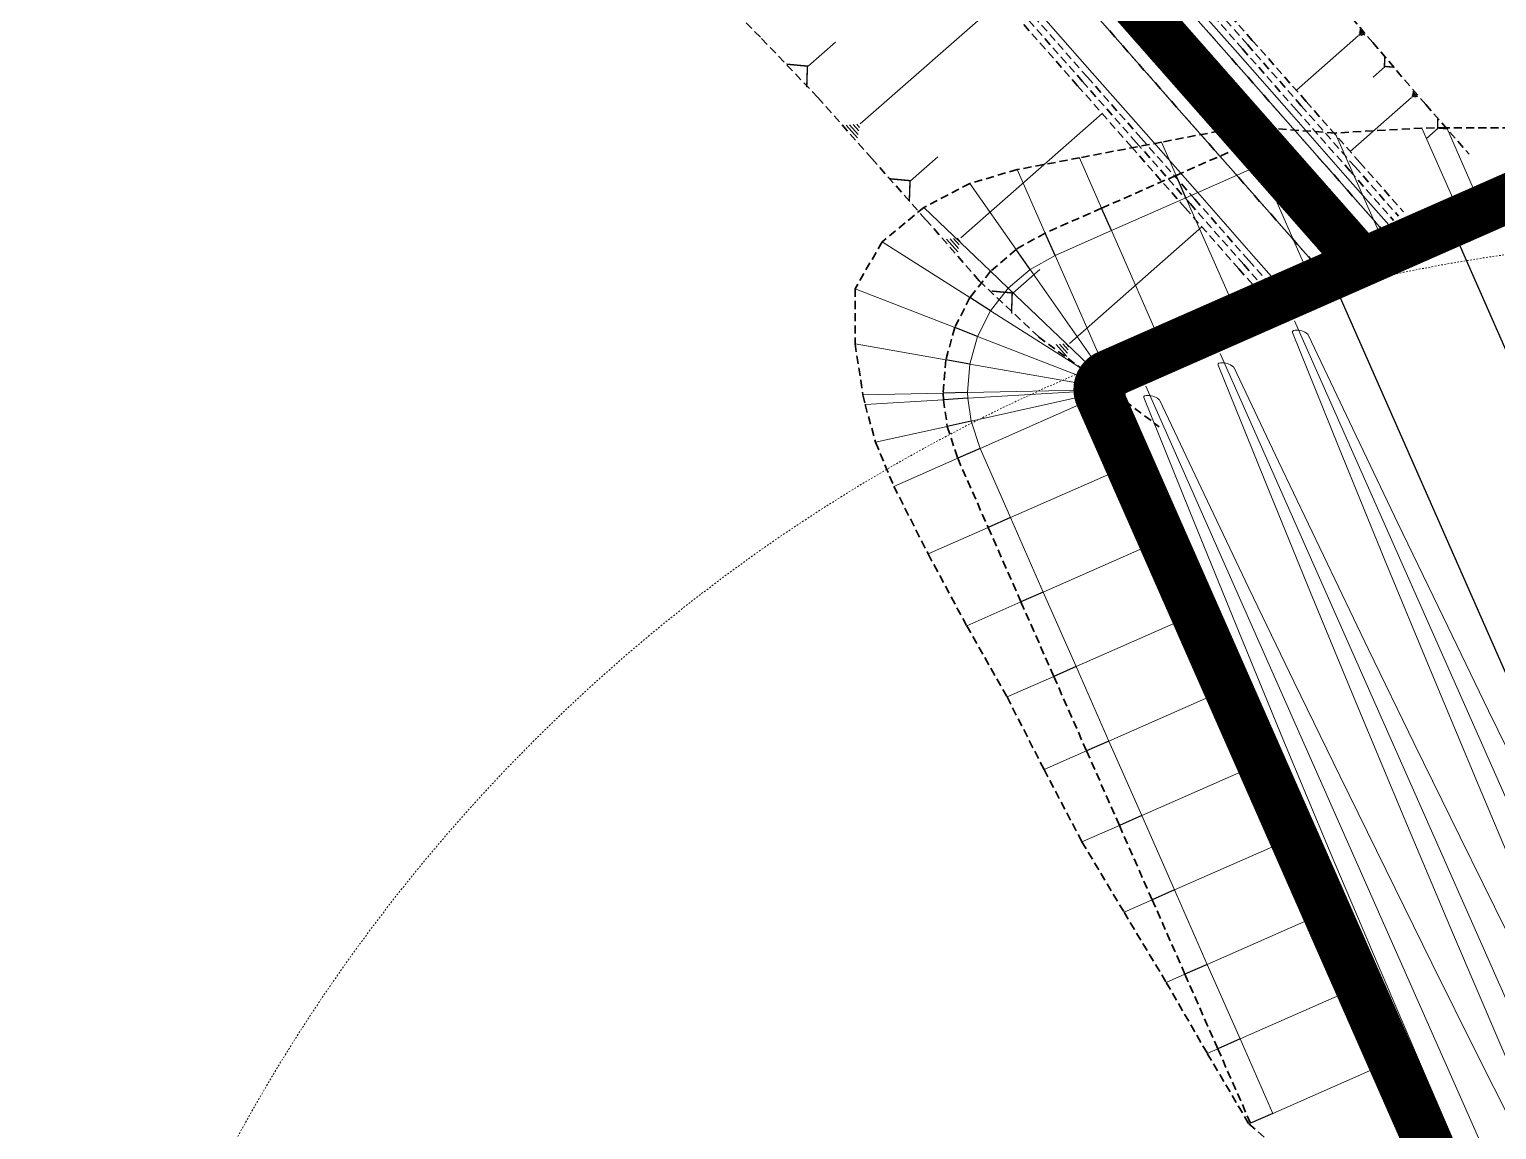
# Model space of a CAD drawing. Header units: metres. Extents: x 544752 to 548977, y 1840603 to 1844608.
# Drawn here: x 545691.1 to 545781.3, y 1843191.9 to 1843259.5 of the extents above; entities that cross this region are included whole.
import ezdxf

# ---------------------------------------------------------------- set-up
doc = ezdxf.new("R2010")
doc.units = ezdxf.units.M
doc.header["$MEASUREMENT"] = 0
doc.linetypes.add('ACAD_ISO02W100', pattern=[15, 12, -3])
doc.linetypes.add('Anordnung Grundriss$0$GESTRICHELT', pattern=[0.75, 0.5, -0.25])
doc.layers.add('C-ROAD', color=7, linetype='Continuous')
for name, color, linetype, lineweight in [('C-ROAD-CORR', 5, 'Continuous', 0), ('C-ROAD-LINK', 150, 'Continuous', 0), ('C-ROAD-MARK', 212, 'Continuous', 0), ('C-ROAD-STAN', 11, 'Continuous', 0), ('C-TOPO-FEAT', 94, 'Continuous', 5), ('Line5', 5, 'Continuous', 13), ('Line7', 7, 'Continuous', 20), ('Đường', 5, 'ACAD_ISO02W100', 5)]:
    doc.layers.add(name, color=color, linetype=linetype, lineweight=lineweight)

# ---------------------------------------------------------------- blocks, each defined once
blk = doc.blocks.new('TB')
at = {"layer": 'Defpoints', "color": 5, "linetype": 'Anordnung Grundriss$0$GESTRICHELT', "lineweight": 5, "ltscale": 0.2}
blk.add_circle((-0.405, 0), 105.728, dxfattribs=at)
blk = doc.blocks.new('FREFEWRFERWF')
at = {"layer": 'Line5', "color": 5}
for p, q in [((-12.755, -0.815), (-14.436, 70.206)), ((-7.212, -0.684), (-8.893, 70.337)), ((-1.669, -0.553), (-3.35, 70.468)), ((-14.245, 0.572), (-11.332, 0.641)), ((-8.702, 0.703), (-5.789, 0.772)), ((-3.362, -0.079), (0, 0)), ((-3.159, 0.835), (-0.246, 0.904)), ((-14.448, -0.342), (-11.086, -0.262)), ((-8.905, -0.211), (-5.543, -0.131))]:
    blk.add_line(p, q, dxfattribs=at)
at = {"layer": 'Line5', "color": 5, "flags": 128}
for points in [[(-14.864, 69.087), (-14.808, 69.184), (-14.743, 69.276), (-14.669, 69.36), (-14.586, 69.437), (-14.497, 69.505), (-14.401, 69.563), (-14.299, 69.612), (-14.193, 69.65), (-14.084, 69.678)], [(-14.084, 69.678), (-14.067, 69.679), (-14.05, 69.678), (-14.033, 69.673), (-14.018, 69.665), (-14.004, 69.655), (-13.993, 69.642), (-13.984, 69.627), (-13.978, 69.61), (-13.976, 69.593)], [(-9.321, 69.218), (-9.265, 69.316), (-9.2, 69.407), (-9.126, 69.491), (-9.043, 69.568), (-8.954, 69.636), (-8.858, 69.695), (-8.756, 69.743), (-8.65, 69.781), (-8.541, 69.809)], [(-8.541, 69.809), (-8.524, 69.811), (-8.507, 69.809), (-8.49, 69.804), (-8.475, 69.796), (-8.461, 69.786), (-8.45, 69.773), (-8.441, 69.758), (-8.435, 69.741), (-8.433, 69.724)], [(-8.433, 69.724), (-7.968, 61.969), (-7.54, 54.212), (-7.147, 46.453), (-6.79, 38.692), (-6.469, 30.93), (-6.183, 23.167), (-5.934, 15.402), (-5.721, 7.636), (-5.543, -0.131)], [(-3.778, 69.349), (-3.722, 69.447), (-3.657, 69.538), (-3.583, 69.623), (-3.5, 69.699), (-3.411, 69.767), (-3.315, 69.826), (-3.213, 69.874), (-3.107, 69.913), (-2.998, 69.94)], [(-2.998, 69.94), (-2.981, 69.942), (-2.964, 69.94), (-2.947, 69.935), (-2.932, 69.928), (-2.918, 69.917), (-2.907, 69.904), (-2.898, 69.889), (-2.892, 69.873), (-2.89, 69.855)], [(-2.89, 69.855), (-2.425, 62.1), (-1.997, 54.343), (-1.604, 46.584), (-1.247, 38.824), (-0.926, 31.061), (-0.64, 23.298), (-0.391, 15.533), (-0.178, 7.767), (0, 0)], [(-14.874, 69.047), (-14.902, 62.451), (-14.953, 55.856), (-15.027, 49.26), (-15.124, 42.665), (-15.245, 36.071), (-15.389, 29.476), (-15.556, 22.883), (-15.746, 16.29), (-15.96, 9.697)], [(-14.874, 69.047), (-14.874, 69.052), (-14.874, 69.056), (-14.873, 69.061), (-14.872, 69.065), (-14.871, 69.07), (-14.87, 69.074), (-14.868, 69.078), (-14.866, 69.083), (-14.864, 69.087)], [(-13.976, 69.593), (-13.511, 61.838), (-13.083, 54.081), (-12.69, 46.322), (-12.333, 38.561), (-12.012, 30.799), (-11.726, 23.035), (-11.477, 15.27), (-11.264, 7.505), (-11.086, -0.262)], [(-9.331, 69.178), (-9.359, 62.583), (-9.409, 55.987), (-9.484, 49.392), (-9.581, 42.796), (-9.702, 36.202), (-9.846, 29.607), (-10.013, 23.014), (-10.203, 16.421), (-10.417, 9.828)], [(-9.331, 69.178), (-9.331, 69.183), (-9.331, 69.187), (-9.33, 69.192), (-9.329, 69.196), (-9.328, 69.201), (-9.327, 69.205), (-9.325, 69.21), (-9.323, 69.214), (-9.321, 69.218)], [(-3.788, 69.309), (-3.816, 62.714), (-3.866, 56.118), (-3.941, 49.523), (-4.038, 42.928), (-4.159, 36.333), (-4.303, 29.739), (-4.47, 23.145), (-4.66, 16.552), (-4.874, 9.96)], [(-3.788, 69.309), (-3.788, 69.314), (-3.788, 69.318), (-3.787, 69.323), (-3.786, 69.328), (-3.785, 69.332), (-3.784, 69.336), (-3.782, 69.341), (-3.78, 69.345), (-3.778, 69.349)], [(-15.942, 9.554), (-15.946, 9.57), (-15.95, 9.585), (-15.953, 9.601), (-15.956, 9.617), (-15.958, 9.633), (-15.959, 9.649), (-15.96, 9.665), (-15.96, 9.681), (-15.96, 9.697)], [(-15.942, 9.554), (-15.601, 8.592), (-15.297, 7.618), (-15.031, 6.633), (-14.803, 5.638), (-14.613, 4.635), (-14.462, 3.625), (-14.351, 2.611), (-14.278, 1.592), (-14.245, 0.572)], [(-15.942, 9.554), (-15.644, 8.48), (-15.378, 7.396), (-15.145, 6.305), (-14.945, 5.208), (-14.779, 4.105), (-14.646, 2.998), (-14.546, 1.887), (-14.48, 0.773), (-14.448, -0.342)], [(-10.399, 9.686), (-10.403, 9.701), (-10.407, 9.717), (-10.41, 9.732), (-10.413, 9.748), (-10.415, 9.764), (-10.416, 9.78), (-10.417, 9.796), (-10.417, 9.812), (-10.417, 9.828)], [(-10.399, 9.686), (-10.058, 8.724), (-9.754, 7.749), (-9.488, 6.764), (-9.26, 5.769), (-9.07, 4.766), (-8.919, 3.756), (-8.807, 2.742), (-8.735, 1.724), (-8.702, 0.703)], [(-10.399, 9.686), (-10.101, 8.611), (-9.835, 7.527), (-9.602, 6.437), (-9.402, 5.339), (-9.236, 4.236), (-9.103, 3.129), (-9.003, 2.018), (-8.937, 0.904), (-8.905, -0.211)], [(-4.856, 9.817), (-4.86, 9.832), (-4.864, 9.848), (-4.867, 9.864), (-4.87, 9.879), (-4.872, 9.895), (-4.873, 9.911), (-4.874, 9.927), (-4.874, 9.944), (-4.874, 9.96)], [(-4.856, 9.817), (-4.515, 8.855), (-4.211, 7.88), (-3.945, 6.895), (-3.716, 5.9), (-3.527, 4.897), (-3.376, 3.888), (-3.264, 2.873), (-3.192, 1.855), (-3.159, 0.835)], [(-4.856, 9.817), (-4.558, 8.742), (-4.292, 7.659), (-4.059, 6.568), (-3.859, 5.47), (-3.693, 4.367), (-3.56, 3.26), (-3.46, 2.149), (-3.394, 1.036), (-3.362, -0.079)]]:
    blk.add_lwpolyline(points, dxfattribs=at)
at = {"layer": 'Line7', "color": 7}
for p, q in [((-15.957, 9.625), (-15.957, 9.625)), ((-15.957, 9.625), (-15.957, 9.625)), ((-15.957, 9.625), (-15.957, 9.625)), ((-11.323, 9.735), (-11.323, 9.735)), ((-11.322, 9.735), (-11.323, 9.735)), ((-11.323, 9.735), (-11.322, 9.735)), ((-10.414, 9.756), (-10.414, 9.756)), ((-10.414, 9.756), (-10.414, 9.756)), ((-10.414, 9.756), (-10.414, 9.756)), ((-5.78, 9.866), (-5.78, 9.866)), ((-5.779, 9.866), (-5.78, 9.866)), ((-5.78, 9.866), (-5.779, 9.866)), ((-4.871, 9.887), (-4.871, 9.887)), ((-4.871, 9.887), (-4.871, 9.887)), ((-4.871, 9.887), (-4.871, 9.887)), ((-0.236, 9.997), (-0.236, 9.997)), ((-0.236, 9.997), (-0.236, 9.997)), ((-0.236, 9.997), (-0.236, 9.997))]:
    blk.add_line(p, q, dxfattribs=at)
blk = doc.blocks.new('RFEWF34RF')
blk.add_lwpolyline([(467558.374, 1441381.465), (467628.374, 1441381.465), (467628.374, 1441366.465), (467558.374, 1441366.465)], close=True)
at = {"xscale": 0.9, "yscale": 0.9714285714285716, "zscale": 0.9714285714285716, "rotation": 268.6444939923905}
blk.add_blockref('FREFEWRFERWF', (467559.272, 1441366.935), dxfattribs=at)
blk = doc.blocks.new('GFERFERF')
blk.add_lwpolyline([(467513.374, 1441358.465), (467628.374, 1441358.465), (467628.374, 1441366.465), (467513.374, 1441366.465)], close=True)
blk = doc.blocks.new('VƯERFEWRFER')
blk.add_lwpolyline([(467558.374, 1441403.465), (467513.374, 1441403.465), (467513.374, 1441358.465), (467558.374, 1441358.465)], close=True)
blk = doc.blocks.new('fcwdăed')
at = {"xscale": -1, "rotation": 19.89216182940478}
for name, p in [('GFERFERF', (1396356.813, 242240.536, -3.316)), ('VƯERFEWRFER', (1396369.402, 242205.744, -3.316)), ('RFEWF34RF', (1396367.36, 242211.386, -3.316))]:
    blk.add_blockref(name, p, dxfattribs=at)
blk = doc.blocks.new('STA')
blk.add_circle((0, 0), 0.036)
blk = doc.blocks.new('PI')
h = blk.add_hatch(color=256)
h.dxf.hatch_style = 1
h.paths.add_polyline_path([(0.011, 0, 1), (-0.011, 0, 1)])
at = {"xscale": 0.3048, "yscale": 0.3048, "zscale": 0.3048}
blk.add_blockref('STA', (0, 0), dxfattribs=at)

msp = doc.modelspace()

# ---------------------------------------------------------------- linework, layer by layer
at = {"layer": 'C-ROAD', "color": 3, "linetype": 'Continuous', "lineweight": 13}
for p, q in [((545757.374, 1843238.316), (545756.459, 1843237.913)), ((545756.459, 1843237.913), (545756.862, 1843236.998))]:
    msp.add_line(p, q, dxfattribs=at)
at = {"layer": 'C-ROAD', "color": 1, "linetype": 'ACAD_ISO02W100', "lineweight": 60, "ltscale": 0.1, "const_width": 3, "flags": 128}
for points in [[(545747.211, 1843274.521), (545773.018, 1843245.205)], [(545785.745, 1843250.809), (545757.374, 1843238.316)], [(545756.862, 1843236.998), (545778.355, 1843188.186)]]:
    msp.add_lwpolyline(points, dxfattribs=at)
at = {"layer": 'C-ROAD', "color": 1, "linetype": 'ACAD_ISO02W100', "lineweight": -3, "ltscale": 0.1, "const_width": 3, "flags": 128}
msp.add_lwpolyline([(545757.374, 1843238.316, 0.414211), (545756.862, 1843236.998)], format="xyb", dxfattribs=at)
at = {"layer": 'C-ROAD-CORR', "color": 160, "linetype": 'Continuous'}
for p, q in [((545742.184, 1843253.716, 655.797), (545750.869, 1843261.361, 644.227)), ((545772.794, 1843259.142, 648.188), (545768.973, 1843255.778, 643.097)), ((545772.891, 1843259.15, 648.266), (545772.814, 1843259.237, 648.266)), ((545772.987, 1843259.157, 648.343), (545772.834, 1843259.332, 648.343)), ((545773.084, 1843259.165, 648.421), (545772.853, 1843259.426, 648.421)), ((545773.18, 1843259.172, 648.498), (545772.873, 1843259.521, 648.498)), ((545738.971, 1843257.254, 656.228), (545740.658, 1843258.739, 653.982)), ((545774.419, 1843257.242, 647.965), (545773.687, 1843256.597, 646.989)), ((545776.043, 1843255.341, 647.741), (545772.276, 1843252.025, 642.723)), ((545776.138, 1843255.349, 647.818), (545776.062, 1843255.435, 647.818)), ((545776.233, 1843255.356, 647.894), (545776.082, 1843255.528, 647.894)), ((545776.328, 1843255.364, 647.97), (545776.101, 1843255.622, 647.97)), ((545776.424, 1843255.371, 648.047), (545776.121, 1843255.715, 648.047)), ((545741.306, 1843253.647, 656.501), (545742.004, 1843252.854, 656.501)), ((545741.525, 1843253.664, 656.325), (545742.049, 1843253.07, 656.325)), ((545741.745, 1843253.681, 656.149), (545742.094, 1843253.285, 656.149)), ((545741.964, 1843253.699, 655.973), (545742.139, 1843253.5, 655.973)), ((545748.357, 1843246.709, 655.094), (545757.039, 1843254.352, 643.527)), ((545766.16, 1843252.565, 650.42), (545765.722, 1843253.559, 651.507)), ((545766.16, 1843252.565, 650.42), (545765.722, 1843253.559, 651.507)), ((545766.16, 1843252.565, 650.42), (545765.722, 1843253.559, 651.507)), ((545766.16, 1843252.565, 650.42), (545765.722, 1843253.559, 651.507)), ((545779.14, 1843247.901, 642.39), (545776.691, 1843253.462, 648.467)), ((545779.14, 1843247.901, 642.39), (545776.691, 1843253.462, 648.467)), ((545779.14, 1843247.901, 642.39), (545776.691, 1843253.462, 648.467)), ((545779.14, 1843247.901, 642.39), (545776.691, 1843253.462, 648.467)), ((545780.411, 1843248.46, 642.39), (545778.207, 1843253.465, 647.859)), ((545780.411, 1843248.46, 642.39), (545778.207, 1843253.465, 647.859)), ((545780.411, 1843248.46, 642.39), (545778.207, 1843253.465, 647.859)), ((545780.411, 1843248.46, 642.39), (545778.207, 1843253.465, 647.859)), ((545761.584, 1843250.55, 650.42), (545760.684, 1843252.593, 652.652)), ((545761.584, 1843250.55, 650.42), (545760.684, 1843252.593, 652.652)), ((545761.584, 1843250.55, 650.42), (545760.684, 1843252.593, 652.652)), ((545761.584, 1843250.55, 650.42), (545760.684, 1843252.593, 652.652)), ((545766.764, 1843251.192, 650.39), (545766.16, 1843252.565, 650.42)), ((545766.764, 1843251.192, 650.39), (545766.16, 1843252.565, 650.42)), ((545774.564, 1843245.886, 642.39), (545771.363, 1843253.156, 650.334)), ((545774.564, 1843245.886, 642.39), (545771.363, 1843253.156, 650.334)), ((545774.564, 1843245.886, 642.39), (545771.363, 1843253.156, 650.334)), ((545774.564, 1843245.886, 642.39), (545771.363, 1843253.156, 650.334)), ((545777.682, 1843253.454, 647.538), (545776.958, 1843252.816, 646.572)), ((545745.275, 1843250.217, 655.439), (545746.949, 1843251.691, 653.208)), ((545753.545, 1843247.011, 650.42), (545751.829, 1843250.91, 654.68)), ((545753.545, 1843247.011, 650.42), (545751.829, 1843250.91, 654.68)), ((545753.545, 1843247.011, 650.42), (545751.829, 1843250.91, 654.68)), ((545753.545, 1843247.011, 650.42), (545751.829, 1843250.91, 654.68)), ((545757.008, 1843248.535, 650.42), (545755.644, 1843251.631, 653.803)), ((545757.008, 1843248.535, 650.42), (545755.644, 1843251.631, 653.803)), ((545757.008, 1843248.535, 650.42), (545755.644, 1843251.631, 653.803)), ((545757.008, 1843248.535, 650.42), (545755.644, 1843251.631, 653.803)), ((545769.988, 1843243.871, 642.39), (545766.764, 1843251.192, 650.39)), ((545769.988, 1843243.871, 642.39), (545766.764, 1843251.192, 650.39)), ((545769.988, 1843243.871, 642.39), (545766.764, 1843251.192, 650.39)), ((545751.752, 1843246, 650.42), (545748.909, 1843250.058, 655.374)), ((545751.752, 1843246, 650.42), (545748.909, 1843250.058, 655.374)), ((545751.752, 1843246, 650.42), (545748.909, 1843250.058, 655.374)), ((545751.752, 1843246, 650.42), (545748.909, 1843250.058, 655.374)), ((545762.188, 1843249.177, 650.39), (545761.584, 1843250.55, 650.42)), ((545762.188, 1843249.177, 650.39), (545761.584, 1843250.55, 650.42)), ((545765.412, 1843241.856, 642.39), (545762.188, 1843249.177, 650.39)), ((545765.412, 1843241.856, 642.39), (545762.188, 1843249.177, 650.39)), ((545765.412, 1843241.856, 642.39), (545762.188, 1843249.177, 650.39)), ((545750.19, 1843244.66, 650.419), (545746.089, 1843248.583, 656.094)), ((545750.19, 1843244.66, 650.419), (545746.089, 1843248.583, 656.094)), ((545750.19, 1843244.66, 650.419), (545746.089, 1843248.583, 656.094)), ((545750.19, 1843244.66, 650.419), (545746.089, 1843248.583, 656.094)), ((545757.612, 1843247.162, 650.39), (545757.008, 1843248.535, 650.42)), ((545757.612, 1843247.162, 650.39), (545757.008, 1843248.535, 650.42)), ((545755.035, 1843240.227, 653.669), (545763.169, 1843247.388, 642.833)), ((545760.836, 1843239.841, 642.39), (545757.612, 1843247.162, 650.39)), ((545760.836, 1843239.841, 642.39), (545757.612, 1843247.162, 650.39)), ((545760.836, 1843239.841, 642.39), (545757.612, 1843247.162, 650.39)), ((545748.92, 1843243.04, 650.418), (545743.531, 1843246.471, 656.806)), ((545748.92, 1843243.04, 650.418), (545743.531, 1843246.471, 656.806)), ((545748.92, 1843243.04, 650.418), (545743.531, 1843246.471, 656.806)), ((545748.92, 1843243.04, 650.418), (545743.531, 1843246.471, 656.806)), ((545747.48, 1843246.641, 655.798), (545748.177, 1843245.848, 655.798)), ((545747.699, 1843246.658, 655.622), (545748.222, 1843246.063, 655.622)), ((545747.918, 1843246.675, 655.446), (545748.267, 1843246.279, 655.446)), ((545748.138, 1843246.692, 655.27), (545748.312, 1843246.494, 655.27)), ((545754.15, 1843245.638, 650.39), (545753.545, 1843247.011, 650.42)), ((545754.15, 1843245.638, 650.39), (545753.545, 1843247.011, 650.42)), ((545752.613, 1843244.772, 650.39), (545751.752, 1843246, 650.42)), ((545752.613, 1843244.772, 650.39), (545751.752, 1843246, 650.42)), ((545757.374, 1843238.316, 642.39), (545754.15, 1843245.638, 650.39)), ((545757.374, 1843238.316, 642.39), (545754.15, 1843245.638, 650.39)), ((545757.374, 1843238.316, 642.39), (545754.15, 1843245.638, 650.39)), ((545751.274, 1843243.623, 650.389), (545750.19, 1843244.66, 650.419)), ((545751.274, 1843243.623, 650.389), (545750.19, 1843244.66, 650.419)), ((545751.553, 1843243.316, 654.588), (545753.205, 1843244.77, 652.387)), ((545757.203, 1843238.22, 642.39), (545752.613, 1843244.772, 650.39)), ((545757.203, 1843238.22, 642.39), (545752.613, 1843244.772, 650.39)), ((545757.203, 1843238.22, 642.39), (545752.613, 1843244.772, 650.39)), ((545747.99, 1843241.204, 650.416), (545741.86, 1843243.586, 656.992)), ((545747.99, 1843241.204, 650.416), (545741.86, 1843243.586, 656.992)), ((545747.99, 1843241.204, 650.416), (545741.86, 1843243.586, 656.992)), ((545747.99, 1843241.204, 650.416), (545741.86, 1843243.586, 656.992)), ((545757.054, 1843238.092, 642.389), (545751.274, 1843243.623, 650.389)), ((545757.054, 1843238.092, 642.389), (545751.274, 1843243.623, 650.389)), ((545757.054, 1843238.092, 642.389), (545751.274, 1843243.623, 650.389)), ((545750.185, 1843242.235, 650.388), (545748.92, 1843243.04, 650.418)), ((545750.185, 1843242.235, 650.388), (545748.92, 1843243.04, 650.418)), ((545756.933, 1843237.938, 642.388), (545750.185, 1843242.235, 650.388)), ((545756.933, 1843237.938, 642.388), (545750.185, 1843242.235, 650.388)), ((545756.933, 1843237.938, 642.388), (545750.185, 1843242.235, 650.388)), ((545749.388, 1843240.661, 650.386), (545747.99, 1843241.204, 650.416)), ((545749.388, 1843240.661, 650.386), (545747.99, 1843241.204, 650.416)), ((545747.436, 1843239.222, 650.413), (545741.863, 1843240.203, 656.072)), ((545747.436, 1843239.222, 650.413), (545741.863, 1843240.203, 656.072)), ((545747.436, 1843239.222, 650.413), (545741.863, 1843240.203, 656.072)), ((545747.436, 1843239.222, 650.413), (545741.863, 1843240.203, 656.072)), ((545756.845, 1843237.763, 642.386), (545749.388, 1843240.661, 650.386)), ((545756.845, 1843237.763, 642.386), (545749.388, 1843240.661, 650.386)), ((545756.845, 1843237.763, 642.386), (545749.388, 1843240.661, 650.386)), ((545754.213, 1843240.163, 654.329), (545754.867, 1843239.42, 654.329)), ((545754.419, 1843240.179, 654.164), (545754.909, 1843239.622, 654.164)), ((545754.624, 1843240.195, 653.999), (545754.951, 1843239.824, 653.999)), ((545754.83, 1843240.211, 653.834), (545754.993, 1843240.026, 653.834)), ((545748.913, 1843238.961, 650.383), (545747.436, 1843239.222, 650.413)), ((545748.913, 1843238.961, 650.383), (545747.436, 1843239.222, 650.413)), ((545756.792, 1843237.574, 642.383), (545748.913, 1843238.961, 650.383)), ((545756.792, 1843237.574, 642.383), (545748.913, 1843238.961, 650.383)), ((545756.792, 1843237.574, 642.383), (545748.913, 1843238.961, 650.383)), ((545758.497, 1843237.577, 652.502), (545759.943, 1843238.85, 650.575)), ((545756.777, 1843237.379, 642.381), (545748.779, 1843237.202, 650.381)), ((545756.777, 1843237.379, 642.381), (545748.779, 1843237.202, 650.381)), ((545756.777, 1843237.379, 642.381), (545748.779, 1843237.202, 650.381)), ((545756.779, 1843237.34, 642.38), (545748.794, 1843236.853, 650.38)), ((545756.779, 1843237.34, 642.38), (545748.794, 1843236.853, 650.38)), ((545756.779, 1843237.34, 642.38), (545748.794, 1843236.853, 650.38)), ((545747.279, 1843237.169, 650.411), (545742.349, 1843237.06, 655.342)), ((545747.279, 1843237.169, 650.411), (545742.349, 1843237.06, 655.342)), ((545747.279, 1843237.169, 650.411), (545742.349, 1843237.06, 655.342)), ((545747.279, 1843237.169, 650.411), (545742.349, 1843237.06, 655.342)), ((545747.296, 1843236.761, 650.41), (545742.481, 1843236.467, 655.235)), ((545747.296, 1843236.761, 650.41), (545742.481, 1843236.467, 655.235)), ((545747.296, 1843236.761, 650.41), (545742.481, 1843236.467, 655.235)), ((545747.296, 1843236.761, 650.41), (545742.481, 1843236.467, 655.235)), ((545748.779, 1843237.202, 650.381), (545747.279, 1843237.169, 650.411)), ((545748.779, 1843237.202, 650.381), (545747.279, 1843237.169, 650.411)), ((545748.794, 1843236.853, 650.38), (545747.296, 1843236.761, 650.41)), ((545748.794, 1843236.853, 650.38), (545747.296, 1843236.761, 650.41)), ((545756.801, 1843237.184, 642.378), (545748.991, 1843235.451, 650.378)), ((545756.801, 1843237.184, 642.378), (545748.991, 1843235.451, 650.378)), ((545756.801, 1843237.184, 642.378), (545748.991, 1843235.451, 650.378)), ((545756.862, 1843236.998, 642.375), (545749.54, 1843233.774, 650.375)), ((545756.862, 1843236.998, 642.375), (545749.54, 1843233.774, 650.375)), ((545756.862, 1843236.998, 642.375), (545749.54, 1843233.774, 650.375)), ((545748.991, 1843235.451, 650.378), (545747.526, 1843235.126, 650.408)), ((545748.991, 1843235.451, 650.378), (545747.526, 1843235.126, 650.408)), ((545747.526, 1843235.126, 650.408), (545743.126, 1843234.149, 654.916)), ((545747.526, 1843235.126, 650.408), (545743.126, 1843234.149, 654.916)), ((545747.526, 1843235.126, 650.408), (545743.126, 1843234.149, 654.916)), ((545747.526, 1843235.126, 650.408), (545743.126, 1843234.149, 654.916)), ((545749.54, 1843233.774, 650.375), (545748.167, 1843233.17, 650.405)), ((545749.54, 1843233.774, 650.375), (545748.167, 1843233.17, 650.405)), ((545748.167, 1843233.17, 650.405), (545744.247, 1843231.444, 654.688)), ((545748.167, 1843233.17, 650.405), (545744.247, 1843231.444, 654.688)), ((545748.167, 1843233.17, 650.405), (545744.247, 1843231.444, 654.688)), ((545748.167, 1843233.17, 650.405), (545744.247, 1843231.444, 654.688)), ((545758.734, 1843232.746, 642.305), (545751.412, 1843229.522, 650.305)), ((545758.734, 1843232.746, 642.305), (545751.412, 1843229.522, 650.305)), ((545758.734, 1843232.746, 642.305), (545751.412, 1843229.522, 650.305)), ((545751.412, 1843229.522, 650.305), (545750.04, 1843228.917, 650.335)), ((545751.412, 1843229.522, 650.305), (545750.04, 1843228.917, 650.335)), ((545750.04, 1843228.917, 650.335), (545746.352, 1843227.294, 654.364)), ((545750.04, 1843228.917, 650.335), (545746.352, 1843227.294, 654.364)), ((545750.04, 1843228.917, 650.335), (545746.352, 1843227.294, 654.364)), ((545750.04, 1843228.917, 650.335), (545746.352, 1843227.294, 654.364)), ((545760.749, 1843228.17, 642.23), (545753.427, 1843224.946, 650.23)), ((545760.749, 1843228.17, 642.23), (545753.427, 1843224.946, 650.23)), ((545760.749, 1843228.17, 642.23), (545753.427, 1843224.946, 650.23)), ((545753.427, 1843224.946, 650.23), (545752.054, 1843224.341, 650.26)), ((545753.427, 1843224.946, 650.23), (545752.054, 1843224.341, 650.26)), ((545752.054, 1843224.341, 650.26), (545748.72, 1843222.873, 653.903)), ((545752.054, 1843224.341, 650.26), (545748.72, 1843222.873, 653.903)), ((545752.054, 1843224.341, 650.26), (545748.72, 1843222.873, 653.903)), ((545752.054, 1843224.341, 650.26), (545748.72, 1843222.873, 653.903)), ((545762.764, 1843223.594, 642.155), (545755.442, 1843220.37, 650.155)), ((545762.764, 1843223.594, 642.155), (545755.442, 1843220.37, 650.155)), ((545762.764, 1843223.594, 642.155), (545755.442, 1843220.37, 650.155)), ((545755.442, 1843220.37, 650.155), (545754.069, 1843219.765, 650.185)), ((545755.442, 1843220.37, 650.155), (545754.069, 1843219.765, 650.185)), ((545754.069, 1843219.765, 650.185), (545751.202, 1843218.503, 653.319)), ((545754.069, 1843219.765, 650.185), (545751.202, 1843218.503, 653.319)), ((545754.069, 1843219.765, 650.185), (545751.202, 1843218.503, 653.319)), ((545754.069, 1843219.765, 650.185), (545751.202, 1843218.503, 653.319)), ((545764.779, 1843219.018, 642.08), (545757.457, 1843215.794, 650.08)), ((545764.779, 1843219.018, 642.08), (545757.457, 1843215.794, 650.08)), ((545764.779, 1843219.018, 642.08), (545757.457, 1843215.794, 650.08)), ((545757.457, 1843215.794, 650.08), (545756.084, 1843215.189, 650.11)), ((545757.457, 1843215.794, 650.08), (545756.084, 1843215.189, 650.11)), ((545756.084, 1843215.189, 650.11), (545753.473, 1843214.039, 652.964)), ((545756.084, 1843215.189, 650.11), (545753.473, 1843214.039, 652.964)), ((545756.084, 1843215.189, 650.11), (545753.473, 1843214.039, 652.964)), ((545756.084, 1843215.189, 650.11), (545753.473, 1843214.039, 652.964)), ((545766.794, 1843214.442, 642.005), (545759.472, 1843211.218, 650.005)), ((545766.794, 1843214.442, 642.005), (545759.472, 1843211.218, 650.005)), ((545766.794, 1843214.442, 642.005), (545759.472, 1843211.218, 650.005)), ((545759.472, 1843211.218, 650.005), (545758.099, 1843210.613, 650.035)), ((545759.472, 1843211.218, 650.005), (545758.099, 1843210.613, 650.035)), ((545758.099, 1843210.613, 650.035), (545755.803, 1843209.602, 652.544)), ((545758.099, 1843210.613, 650.035), (545755.803, 1843209.602, 652.544)), ((545758.099, 1843210.613, 650.035), (545755.803, 1843209.602, 652.544)), ((545758.099, 1843210.613, 650.035), (545755.803, 1843209.602, 652.544)), ((545768.809, 1843209.866, 641.93), (545761.487, 1843206.642, 649.93)), ((545768.809, 1843209.866, 641.93), (545761.487, 1843206.642, 649.93)), ((545768.809, 1843209.866, 641.93), (545761.487, 1843206.642, 649.93)), ((545761.487, 1843206.642, 649.93), (545760.114, 1843206.037, 649.96)), ((545761.487, 1843206.642, 649.93), (545760.114, 1843206.037, 649.96)), ((545760.114, 1843206.037, 649.96), (545758.386, 1843205.276, 651.849)), ((545760.114, 1843206.037, 649.96), (545758.386, 1843205.276, 651.849)), ((545760.114, 1843206.037, 649.96), (545758.386, 1843205.276, 651.849)), ((545760.114, 1843206.037, 649.96), (545758.386, 1843205.276, 651.849)), ((545770.824, 1843205.29, 641.855), (545763.502, 1843202.066, 649.855)), ((545770.824, 1843205.29, 641.855), (545763.502, 1843202.066, 649.855)), ((545770.824, 1843205.29, 641.855), (545763.502, 1843202.066, 649.855)), ((545762.129, 1843201.461, 649.885), (545760.984, 1843200.957, 651.136)), ((545762.129, 1843201.461, 649.885), (545760.984, 1843200.957, 651.136)), ((545762.129, 1843201.461, 649.885), (545760.984, 1843200.957, 651.136)), ((545762.129, 1843201.461, 649.885), (545760.984, 1843200.957, 651.136)), ((545763.502, 1843202.066, 649.855), (545762.129, 1843201.461, 649.885)), ((545763.502, 1843202.066, 649.855), (545762.129, 1843201.461, 649.885)), ((545772.839, 1843200.714, 641.78), (545765.517, 1843197.49, 649.78)), ((545772.839, 1843200.714, 641.78), (545765.517, 1843197.49, 649.78)), ((545772.839, 1843200.714, 641.78), (545765.517, 1843197.49, 649.78)), ((545764.144, 1843196.885, 649.81), (545763.499, 1843196.601, 650.515)), ((545764.144, 1843196.885, 649.81), (545763.499, 1843196.601, 650.515)), ((545764.144, 1843196.885, 649.81), (545763.499, 1843196.601, 650.515)), ((545764.144, 1843196.885, 649.81), (545763.499, 1843196.601, 650.515)), ((545765.517, 1843197.49, 649.78), (545764.144, 1843196.885, 649.81)), ((545765.517, 1843197.49, 649.78), (545764.144, 1843196.885, 649.81)), ((545774.853, 1843196.138, 641.705), (545767.532, 1843192.914, 649.705)), ((545774.853, 1843196.138, 641.705), (545767.532, 1843192.914, 649.705)), ((545774.853, 1843196.138, 641.705), (545767.532, 1843192.914, 649.705)), ((545766.159, 1843192.309, 649.735), (545766.058, 1843192.265, 649.845)), ((545766.159, 1843192.309, 649.735), (545766.058, 1843192.265, 649.845)), ((545766.159, 1843192.309, 649.735), (545766.058, 1843192.265, 649.845)), ((545766.159, 1843192.309, 649.735), (545766.058, 1843192.265, 649.845)), ((545767.532, 1843192.914, 649.705), (545766.159, 1843192.309, 649.735)), ((545767.532, 1843192.914, 649.705), (545766.159, 1843192.309, 649.735))]:
    msp.add_line(p, q, dxfattribs=at)
at = {"layer": 'C-ROAD-CORR', "color": 5, "linetype": 'Anordnung Grundriss$0$GESTRICHELT', "lineweight": 30, "extrusion": (-0.530758, -0.467222, -0.707107), "const_width": 0.1}
for points, elevation in [([(-1022959.093, -1150399.856), (-1022960.032, -1150401.109), (-1022960.972, -1150399.856)], -1151329.155), ([(-1022949.652, -1150400.48), (-1022950.585, -1150401.724), (-1022951.518, -1150400.48)], -1151328.655), ([(-1022940.336, -1150401.206), (-1022941.257, -1150402.434), (-1022942.177, -1150401.206)], -1151328.161), ([(-1022931.554, -1150403.837), (-1022932.361, -1150404.912), (-1022933.167, -1150403.837)], -1151327.69)]:
    msp.add_lwpolyline(points, dxfattribs=dict(at, elevation=elevation))
at = {"layer": 'C-ROAD-CORR', "color": 5, "linetype": 'Anordnung Grundriss$0$GESTRICHELT', "lineweight": 30, "extrusion": (-0.530758, -0.467222, 0.707107), "const_width": 0.1}
for points, elevation in [([(-1022937.009, 1151342.664), (-1022936.601, 1151342.12), (-1022936.193, 1151342.664)], -1150425.759), ([(-1022932.005, 1151342.319), (-1022931.602, 1151341.781), (-1022931.198, 1151342.319)], -1150426.024)]:
    msp.add_lwpolyline(points, dxfattribs=dict(at, elevation=elevation))
at = {"layer": 'C-ROAD-CORR', "color": 1, "linetype": 'Anordnung Grundriss$0$GESTRICHELT', "lineweight": 30}
for points in [[(545762.965, 1843262.603, 643.778), (545766.268, 1843258.85, 643.403), (545769.572, 1843255.097, 643.029), (545772.876, 1843251.344, 642.655), (545775.546, 1843248.311, 642.352)], [(545770.429, 1843262.512, 648.946), (545773.674, 1843258.707, 648.493), (545776.919, 1843254.903, 648.041), (545779.582, 1843251.864, 647.729)], [(545733.061, 1843262.064, 658.049), (545736.123, 1843258.958, 657.477), (545739.577, 1843255.337, 656.903), (545742.887, 1843251.59, 656.519), (545746.198, 1843247.843, 656.135), (545749.487, 1843244.077, 655.78), (545753.138, 1843240.63, 654.943), (545757.246, 1843237.585, 653.498), (545760.548, 1843235.108, 652.353)], [(545752.23, 1843259.814, 644.072), (545755.534, 1843256.061, 643.698), (545758.837, 1843252.308, 643.323), (545762.141, 1843248.555, 642.949), (545765.445, 1843244.802, 642.575), (545768.115, 1843241.769, 642.272)], [(545782.145, 1843253.483, 646.288), (545778.207, 1843253.465, 647.859), (545776.691, 1843253.462, 648.467), (545771.363, 1843253.156, 650.334), (545765.722, 1843253.559, 651.507), (545760.684, 1843252.593, 652.652), (545755.644, 1843251.631, 653.803), (545751.829, 1843250.91, 654.68), (545748.909, 1843250.058, 655.374), (545746.089, 1843248.583, 656.094), (545743.531, 1843246.471, 656.806), (545741.86, 1843243.586, 656.992), (545741.863, 1843240.203, 656.072), (545742.349, 1843237.06, 655.342), (545742.481, 1843236.467, 655.235), (545743.126, 1843234.149, 654.916), (545744.247, 1843231.444, 654.688), (545746.352, 1843227.294, 654.364), (545748.72, 1843222.873, 653.903), (545751.202, 1843218.503, 653.319), (545753.473, 1843214.039, 652.964), (545755.803, 1843209.602, 652.544), (545758.386, 1843205.276, 651.849), (545760.984, 1843200.957, 651.136), (545763.499, 1843196.601, 650.515), (545766.058, 1843192.265, 649.845), (545770.223, 1843188.635, 648.891)], [(545783.716, 1843249.916, 642.39), (545780.411, 1843248.46, 642.39), (545779.14, 1843247.901, 642.39), (545774.564, 1843245.886, 642.39), (545769.988, 1843243.871, 642.39), (545765.412, 1843241.856, 642.39), (545760.836, 1843239.841, 642.39), (545757.374, 1843238.316, 642.39), (545757.203, 1843238.22, 642.39), (545757.054, 1843238.092, 642.389), (545756.933, 1843237.938, 642.388), (545756.845, 1843237.763, 642.386), (545756.792, 1843237.574, 642.383), (545756.777, 1843237.379, 642.381), (545756.779, 1843237.34, 642.38), (545756.801, 1843237.184, 642.378), (545756.862, 1843236.998, 642.375), (545758.734, 1843232.746, 642.305), (545760.749, 1843228.17, 642.23), (545762.764, 1843223.594, 642.155), (545764.779, 1843219.018, 642.08), (545766.794, 1843214.442, 642.005), (545768.809, 1843209.866, 641.93), (545770.824, 1843205.29, 641.855), (545772.839, 1843200.714, 641.78), (545774.853, 1843196.138, 641.705), (545776.868, 1843191.561, 641.63)]]:
    msp.add_polyline3d(points, dxfattribs=at)
at = {"layer": 'C-ROAD-CORR', "color": 11, "linetype": 'Anordnung Grundriss$0$GESTRICHELT', "lineweight": 30}
for points in [[(545770.429, 1843262.512, 648.946), (545773.674, 1843258.707, 648.493), (545776.919, 1843254.903, 648.041), (545779.582, 1843251.864, 647.729)], [(545733.061, 1843262.064, 658.049), (545736.123, 1843258.958, 657.477), (545739.577, 1843255.337, 656.903), (545742.887, 1843251.59, 656.519), (545746.198, 1843247.843, 656.135), (545749.487, 1843244.077, 655.78), (545753.138, 1843240.63, 654.943), (545757.246, 1843237.585, 653.498), (545760.548, 1843235.108, 652.353)], [(545782.145, 1843253.483, 646.288), (545778.207, 1843253.465, 647.859), (545776.691, 1843253.462, 648.467), (545771.363, 1843253.156, 650.334), (545765.722, 1843253.559, 651.507), (545760.684, 1843252.593, 652.652), (545755.644, 1843251.631, 653.803), (545751.829, 1843250.91, 654.68), (545748.909, 1843250.058, 655.374), (545746.089, 1843248.583, 656.094), (545743.531, 1843246.471, 656.806), (545741.86, 1843243.586, 656.992), (545741.863, 1843240.203, 656.072), (545742.349, 1843237.06, 655.342), (545742.481, 1843236.467, 655.235), (545743.126, 1843234.149, 654.916), (545744.247, 1843231.444, 654.688), (545746.352, 1843227.294, 654.364), (545748.72, 1843222.873, 653.903), (545751.202, 1843218.503, 653.319), (545753.473, 1843214.039, 652.964), (545755.803, 1843209.602, 652.544), (545758.386, 1843205.276, 651.849), (545760.984, 1843200.957, 651.136), (545763.499, 1843196.601, 650.515), (545766.058, 1843192.265, 649.845), (545770.223, 1843188.635, 648.891)], [(545766.16, 1843252.565, 650.42), (545761.584, 1843250.55, 650.42), (545757.008, 1843248.535, 650.42), (545753.545, 1843247.011, 650.42), (545751.752, 1843246, 650.42), (545750.19, 1843244.66, 650.419), (545748.92, 1843243.04, 650.418), (545747.99, 1843241.204, 650.416), (545747.436, 1843239.222, 650.413), (545747.279, 1843237.169, 650.411), (545747.296, 1843236.761, 650.41), (545747.526, 1843235.126, 650.408), (545748.167, 1843233.17, 650.405), (545750.04, 1843228.917, 650.335), (545752.054, 1843224.341, 650.26), (545754.069, 1843219.765, 650.185), (545756.084, 1843215.189, 650.11), (545758.099, 1843210.613, 650.035), (545760.114, 1843206.037, 649.96), (545762.129, 1843201.461, 649.885), (545764.144, 1843196.885, 649.81), (545766.159, 1843192.309, 649.735)], [(545783.716, 1843249.916, 642.39), (545780.411, 1843248.46, 642.39), (545779.14, 1843247.901, 642.39), (545774.564, 1843245.886, 642.39), (545769.988, 1843243.871, 642.39), (545765.412, 1843241.856, 642.39), (545760.836, 1843239.841, 642.39), (545757.374, 1843238.316, 642.39), (545757.203, 1843238.22, 642.39), (545757.054, 1843238.092, 642.389), (545756.933, 1843237.938, 642.388), (545756.845, 1843237.763, 642.386), (545756.792, 1843237.574, 642.383), (545756.777, 1843237.379, 642.381), (545756.779, 1843237.34, 642.38), (545756.801, 1843237.184, 642.378), (545756.862, 1843236.998, 642.375), (545758.734, 1843232.746, 642.305), (545760.749, 1843228.17, 642.23), (545762.764, 1843223.594, 642.155), (545764.779, 1843219.018, 642.08), (545766.794, 1843214.442, 642.005), (545768.809, 1843209.866, 641.93), (545770.824, 1843205.29, 641.855), (545772.839, 1843200.714, 641.78), (545774.853, 1843196.138, 641.705), (545776.868, 1843191.561, 641.63)]]:
    msp.add_polyline3d(points, dxfattribs=at)
at = {"layer": 'C-ROAD-CORR', "color": 5, "linetype": 'Anordnung Grundriss$0$GESTRICHELT', "lineweight": 30}
for points in [[(545755.007, 1843262.259, 644.172), (545758.311, 1843258.506, 643.798), (545761.615, 1843254.753, 643.423), (545764.918, 1843251, 643.049), (545768.222, 1843247.247, 642.675), (545770.892, 1843244.214, 642.372)], [(545761.689, 1843261.48, 643.798), (545764.992, 1843257.727, 643.423), (545768.296, 1843253.974, 643.049), (545771.6, 1843250.221, 642.675), (545774.27, 1843247.187, 642.372)]]:
    msp.add_polyline3d(points, dxfattribs=at)
at = {"layer": 'C-ROAD-CORR', "color": 160, "linetype": 'Anordnung Grundriss$0$GESTRICHELT', "lineweight": 30}
for points in [[(545755.007, 1843262.259, 644.022), (545758.311, 1843258.506, 643.648), (545761.615, 1843254.753, 643.273), (545764.918, 1843251, 642.899), (545768.222, 1843247.247, 642.525), (545770.892, 1843244.214, 642.222)], [(545761.689, 1843261.48, 643.648), (545764.992, 1843257.727, 643.273), (545768.296, 1843253.974, 642.899), (545771.6, 1843250.221, 642.525), (545774.27, 1843247.187, 642.222)]]:
    msp.add_polyline3d(points, dxfattribs=at)
at = {"layer": 'C-ROAD-CORR', "color": 92, "linetype": 'Anordnung Grundriss$0$GESTRICHELT', "lineweight": 30}
for points in [[(545762.364, 1843262.074, 643.378), (545765.668, 1843258.321, 643.003), (545768.972, 1843254.568, 642.629), (545772.276, 1843250.815, 642.255), (545774.946, 1843247.782, 641.952)], [(545762.664, 1843262.339, 643.378), (545765.968, 1843258.586, 643.003), (545769.272, 1843254.833, 642.629), (545772.576, 1843251.08, 642.255), (545775.246, 1843248.046, 641.952)], [(545752.53, 1843260.079, 643.672), (545755.834, 1843256.326, 643.298), (545759.138, 1843252.573, 642.923), (545762.441, 1843248.82, 642.549), (545765.745, 1843245.067, 642.175), (545768.415, 1843242.034, 641.872)], [(545752.83, 1843260.343, 643.672), (545756.134, 1843256.59, 643.298), (545759.438, 1843252.837, 642.923), (545762.742, 1843249.084, 642.549), (545766.045, 1843245.331, 642.175), (545768.716, 1843242.298, 641.872)]]:
    msp.add_polyline3d(points, dxfattribs=at)
at = {"layer": 'C-ROAD-CORR', "color": 150, "linetype": 'Anordnung Grundriss$0$GESTRICHELT', "lineweight": 30}
msp.add_polyline3d([(545760, 1843259.993, 643.865), (545763.304, 1843256.24, 643.491), (545766.607, 1843252.487, 643.117), (545769.911, 1843248.734, 642.742), (545772.581, 1843245.701, 642.44)], dxfattribs=at)
msp.add_polyline3d([(545760, 1843259.993, 643.865), (545763.304, 1843256.24, 643.491), (545766.607, 1843252.487, 643.117), (545769.911, 1843248.734, 642.742), (545772.581, 1843245.701, 642.44)], dxfattribs=at)
at = {"layer": 'C-ROAD-LINK', "color": 83, "linetype": 'Continuous', "lineweight": -3}
for p, q in [((545766.764, 1843251.192, 650.39), (545766.16, 1843252.565, 650.42)), ((545762.188, 1843249.177, 650.39), (545761.584, 1843250.55, 650.42)), ((545757.612, 1843247.162, 650.39), (545757.008, 1843248.535, 650.42)), ((545754.15, 1843245.638, 650.39), (545753.545, 1843247.011, 650.42)), ((545752.613, 1843244.772, 650.39), (545751.752, 1843246, 650.42)), ((545751.274, 1843243.623, 650.389), (545750.19, 1843244.66, 650.419)), ((545750.185, 1843242.235, 650.388), (545748.92, 1843243.04, 650.418)), ((545749.388, 1843240.661, 650.386), (545747.99, 1843241.204, 650.416)), ((545748.913, 1843238.961, 650.383), (545747.436, 1843239.222, 650.413)), ((545748.779, 1843237.202, 650.381), (545747.279, 1843237.169, 650.411)), ((545748.794, 1843236.853, 650.38), (545747.296, 1843236.761, 650.41)), ((545748.991, 1843235.451, 650.378), (545747.526, 1843235.126, 650.408)), ((545749.54, 1843233.774, 650.375), (545748.167, 1843233.17, 650.405)), ((545751.412, 1843229.522, 650.305), (545750.04, 1843228.917, 650.335)), ((545753.427, 1843224.946, 650.23), (545752.054, 1843224.341, 650.26)), ((545755.442, 1843220.37, 650.155), (545754.069, 1843219.765, 650.185)), ((545757.457, 1843215.794, 650.08), (545756.084, 1843215.189, 650.11)), ((545759.472, 1843211.218, 650.005), (545758.099, 1843210.613, 650.035)), ((545761.487, 1843206.642, 649.93), (545760.114, 1843206.037, 649.96)), ((545763.502, 1843202.066, 649.855), (545762.129, 1843201.461, 649.885)), ((545765.517, 1843197.49, 649.78), (545764.144, 1843196.885, 649.81)), ((545767.532, 1843192.914, 649.705), (545766.159, 1843192.309, 649.735))]:
    msp.add_line(p, q, dxfattribs=at)
at = {"layer": 'C-ROAD-MARK', "color": 212, "linetype": 'Continuous', "lineweight": -3}
for p, q in [((545772.806, 1843244.993), (545773.23, 1843245.417)), ((545772.806, 1843245.417), (545773.23, 1843244.993))]:
    msp.add_line(p, q, dxfattribs=at)
msp.add_circle((545773.018, 1843245.205), 0.15, dxfattribs=at)
at = {"layer": 'C-TOPO-FEAT', "color": 94, "linetype": 'Continuous', "lineweight": 0, "ltscale": 2}
for points in [[(545755.007, 1843262.259, 643.722), (545758.311, 1843258.506, 643.348), (545761.615, 1843254.753, 642.973), (545764.918, 1843251, 642.599), (545768.222, 1843247.247, 642.225), (545770.892, 1843244.214, 641.922)], [(545762.064, 1843261.81, 643.778), (545765.368, 1843258.057, 643.403), (545768.672, 1843254.304, 643.029), (545771.975, 1843250.551, 642.655), (545774.645, 1843247.518, 642.352)], [(545761.689, 1843261.48, 643.348), (545764.992, 1843257.727, 642.973), (545768.296, 1843253.974, 642.599), (545771.6, 1843250.221, 642.225), (545774.27, 1843247.187, 641.922)], [(545753.131, 1843260.607, 644.072), (545756.434, 1843256.854, 643.698), (545759.738, 1843253.101, 643.323), (545763.042, 1843249.348, 642.949), (545766.346, 1843245.595, 642.575), (545769.016, 1843242.562, 642.272)], [(545760, 1843259.993, 643.715), (545763.304, 1843256.24, 643.341), (545766.607, 1843252.487, 642.967), (545769.911, 1843248.734, 642.592), (545772.581, 1843245.701, 642.29)], [(545760, 1843259.993, 643.715), (545763.304, 1843256.24, 643.341), (545766.607, 1843252.487, 642.967), (545769.911, 1843248.734, 642.592), (545772.581, 1843245.701, 642.29)], [(545760, 1843259.993, 643.415), (545763.304, 1843256.24, 643.041), (545766.607, 1843252.487, 642.667), (545769.911, 1843248.734, 642.292), (545772.581, 1843245.701, 641.99)], [(545760, 1843259.993, 643.415), (545763.304, 1843256.24, 643.041), (545766.607, 1843252.487, 642.667), (545769.911, 1843248.734, 642.292), (545772.581, 1843245.701, 641.99)], [(545766.764, 1843251.192, 650.39), (545762.188, 1843249.177, 650.39), (545757.612, 1843247.162, 650.39), (545754.15, 1843245.638, 650.39), (545752.613, 1843244.772, 650.39), (545751.274, 1843243.623, 650.389), (545750.185, 1843242.235, 650.388), (545749.388, 1843240.661, 650.386), (545748.913, 1843238.961, 650.383), (545748.779, 1843237.202, 650.381), (545748.794, 1843236.853, 650.38), (545748.991, 1843235.451, 650.378), (545749.54, 1843233.774, 650.375), (545751.412, 1843229.522, 650.305), (545753.427, 1843224.946, 650.23), (545755.442, 1843220.37, 650.155), (545757.457, 1843215.794, 650.08), (545759.472, 1843211.218, 650.005), (545761.487, 1843206.642, 649.93), (545763.502, 1843202.066, 649.855), (545765.517, 1843197.49, 649.78), (545767.532, 1843192.914, 649.705)]]:
    msp.add_polyline3d(points, dxfattribs=at)

# ---------------------------------------------------------------- block references
at = {"rotation": 273.8732732180347}
msp.add_blockref('fcwdăed', (-920916.599, 2211218.134, 1000002.316), dxfattribs=at)
at = {"layer": 'C-ROAD-STAN', "color": 3, "linetype": 'Continuous', "lineweight": -3, "xscale": 45.56286554269575, "yscale": 45.56286554269575, "zscale": 45.56286554269575, "rotation": 334.5}
msp.add_blockref('PI', (545756.459, 1843237.913), dxfattribs=at)
at = {"layer": 'Đường', "rotation": 318.9591282980172}
msp.add_blockref('TB', (545797.167, 1843140.755), dxfattribs=at)

doc.saveas('drawing.dxf')
